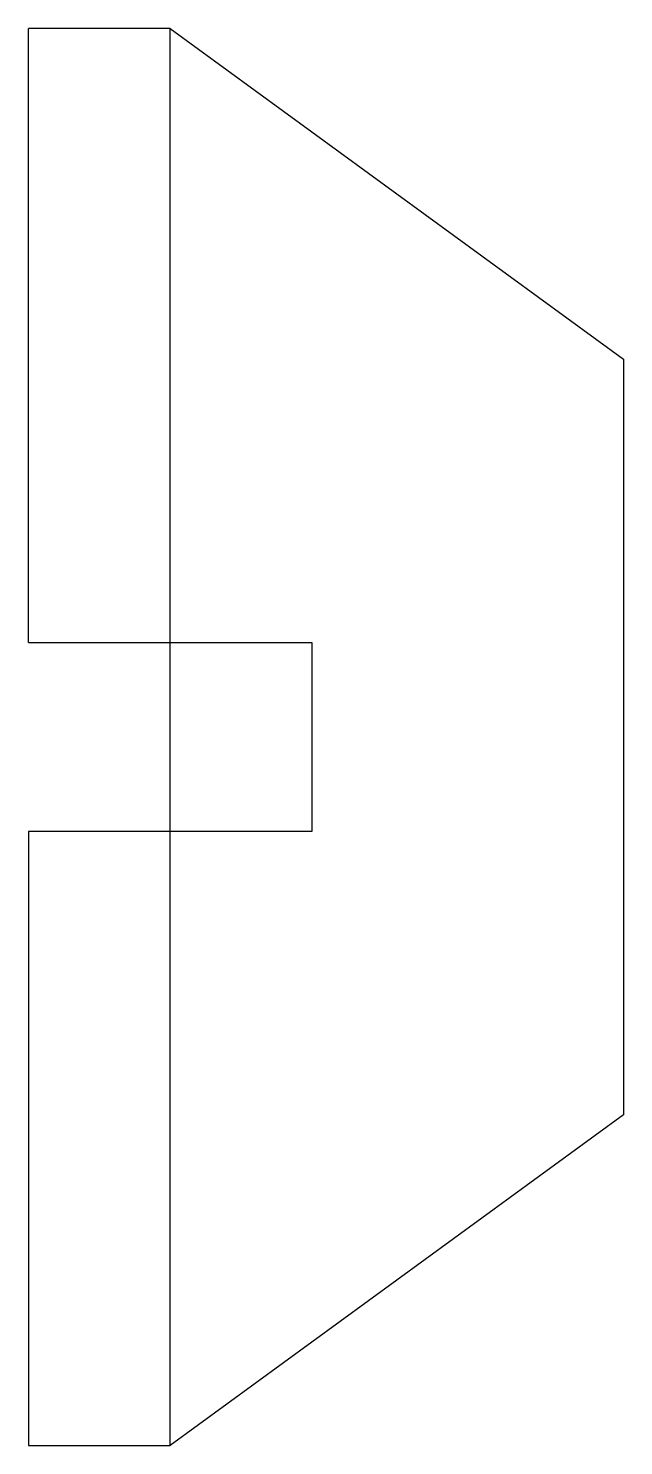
# Model space of a CAD drawing. Header units: millimetres. Extents: x 178.37 to 179.63, y 333.79 to 336.79.
import ezdxf

# ---------------------------------------------------------------- set-up
doc = ezdxf.new("R2010")
doc.units = ezdxf.units.MM

msp = doc.modelspace()

# ---------------------------------------------------------------- linework, layer by layer
for p, q in [((178.3658, 335.4862), (178.3658, 336.7862)), ((178.6658, 336.7862), (178.3658, 336.7862)), ((178.6658, 335.4862), (178.6658, 336.7862)), ((178.3658, 335.0862), (178.3658, 333.7862)), ((178.6658, 333.7862), (178.6658, 335.0862)), ((178.3658, 333.7862), (178.6658, 333.7862))]:
    msp.add_line(p, q)
msp.add_lwpolyline([(178.6658, 336.7862), (179.6258, 336.0862), (179.6258, 334.4862), (178.6658, 333.7862)], close=True)
msp.add_lwpolyline([(178.3658, 335.4862), (178.9658, 335.4862), (178.9658, 335.0862), (178.3658, 335.0862)])

doc.saveas('drawing.dxf')
